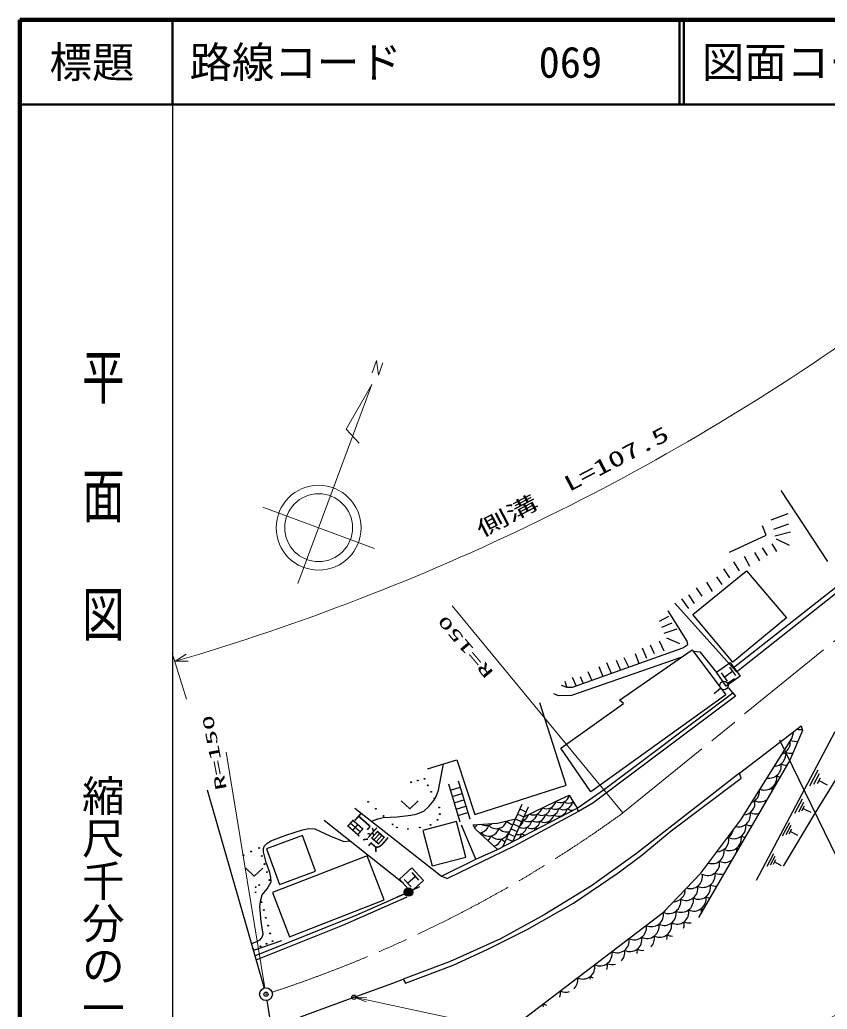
# Model space of a CAD drawing. Units: millimetres, scale not verified. Extents: x 40000 to 680000, y 20000 to 380000.
# Drawn here: x 40000 to 135144, y 263338 to 380000 of the extents above; entities that cross this region are included whole.
import ezdxf
from ezdxf.enums import TextEntityAlignment as Align

# ---------------------------------------------------------------- set-up
doc = ezdxf.new("R2010")
doc.units = ezdxf.units.MM
doc.header["$LTSCALE"] = 1000
doc.header["$PDMODE"] = 32
doc.header["$PDSIZE"] = 500
doc.linetypes.add('CHAIN', pattern=[18.5, 12, -1.5, 3.5, -1.5])
for name, color, linetype, lineweight in [('M-BGD', 7, 'Continuous', 25), ('M-BGD-HTXT', 7, 'Continuous', 13), ('M-BMK', 2, 'CHAIN', 13), ('M-BMK-SRVR', 3, 'Continuous', 25), ('M-STR-HTXT', 7, 'Continuous', 13), ('M-STR-STRC', 7, 'Continuous', 25), ('M-TTL', 2, 'Continuous', 140), ('M-TTL-BAND', 7, 'Continuous', 25), ('M-TTL-LINE', 7, 'Continuous', 50)]:
    doc.layers.add(name, color=color, linetype=linetype, lineweight=lineweight)
doc.layers.add('M-OTRS', color=6, linetype='Continuous')
doc.layers.add('M-TTL-TXT', color=7, linetype='Continuous')
doc.styles.add('@ＭＳ ゴシック', font='')
doc.styles.add('ＭＳ ゴシック', font='')
doc.styles.get('@ＭＳ ゴシック').set_extended_font_data('@MS Gothic')
doc.styles.get('ＭＳ ゴシック').set_extended_font_data('MS Gothic')

# ---------------------------------------------------------------- blocks, each defined once
blk = doc.blocks.new('open_arrow')
at = {"color": 0, "linetype": 'Continuous', "lineweight": -2}
blk.add_lwpolyline([(7.5, 1.25), (0, 0), (7.5, -1.25)], dxfattribs=at)

msp = doc.modelspace()

# ---------------------------------------------------------------- linework, layer by layer
at = {"layer": 'M-BGD'}
for p, q in [((129671, 324482), (135162, 316130)), ((124441, 303108), (148651, 322305)), ((147151, 321744), (124048, 303548)), ((128523, 321057), (130559, 321797)), ((127958, 319247), (127506, 320332)), ((128846, 319923), (130628, 320570)), ((123619, 317216), (127958, 319247)), ((128979, 319149), (130807, 319634)), ((129118, 318802), (130644, 318061)), ((127498, 317750), (128053, 316848)), ((128632, 318223), (129163, 317298)), ((125369, 316757), (125993, 315576)), ((126573, 317172), (127174, 316201)), ((119323, 309890), (125651, 315027)), ((122921, 315245), (123624, 314208)), ((124106, 316077), (124753, 315040)), ((125651, 315027), (130337, 309490)), ((122088, 314312), (122739, 313408)), ((119720, 313020), (120356, 312057)), ((120903, 313676), (121569, 312609)), ((117972, 311732), (118801, 310592)), ((118787, 312206), (119482, 311184)), ((117186, 311222), (124048, 303548)), ((115367, 309108), (116466, 309685)), ((118653, 306744), (116395, 310319)), ((124009, 304240), (119323, 309890)), ((130337, 309490), (124009, 304240)), ((115656, 308384), (116870, 308904)), ((115929, 307689), (117465, 308206)), ((116206, 307115), (117723, 306448)), ((105136, 301303), (118144, 305953)), ((110680, 299784), (119229, 305712)), ((113338, 305945), (113855, 304746)), ((114300, 306300), (114759, 305278)), ((115358, 306763), (115894, 305578)), ((118144, 305953), (118709, 306349)), ((118709, 306349), (118653, 306744)), ((119229, 305712), (123203, 300424)), ((117909, 304808), (105022, 300343)), ((111776, 303677), (111231, 304779)), ((112497, 305299), (112948, 304096)), ((120221, 305446), (119367, 305529)), ((122127, 303034), (120221, 305446)), ((108223, 303733), (108714, 302583)), ((109716, 302941), (109172, 304179)), ((110282, 304479), (110777, 303320)), ((124048, 303548), (124441, 303108)), ((105565, 301457), (105145, 302462)), ((106048, 302578), (106371, 301745)), ((107411, 302117), (106973, 303132)), ((123394, 301775), (124235, 302317)), ((103780, 301530), (104458, 301304)), ((104458, 301304), (104266, 301977)), ((104458, 301304), (105136, 301303)), ((122591, 301182), (121825, 300538)), ((124016, 300644), (123551, 301232)), ((103497, 300287), (102933, 300514)), ((105022, 300343), (103497, 300287)), ((123203, 300424), (107309, 288966)), ((124332, 300237), (107512, 287638)), ((108897, 289299), (124016, 300644)), ((124016, 300644), (124332, 300237)), ((104400, 289736), (101262, 299459)), ((103763, 294108), (111132, 299377)), ((111132, 299377), (110680, 299784)), ((131223, 296084), (132091, 296734)), ((132091, 296734), (132230, 296215)), ((124797, 291181), (131223, 296084)), ((124975, 285661), (130957, 295261)), ((126797, 278550), (136076, 296066)), ((132230, 296215), (130750, 292701)), ((130957, 295261), (131223, 296084)), ((107309, 288966), (103763, 294108)), ((88030, 291666), (91489, 292723)), ((89342, 289162), (89948, 292252)), ((91489, 292723), (93605, 286298)), ((130750, 292701), (119986, 274147)), ((137369, 292444), (133772, 286559)), ((124797, 291181), (112655, 281710)), ((120552, 287254), (125014, 290567)), ((125014, 290567), (124797, 291181)), ((133080, 289688), (134063, 291545)), ((134203, 291090), (133534, 289828)), ((133988, 289968), (134342, 290636)), ((90511, 289929), (91869, 285447)), ((90738, 289182), (91887, 289530)), ((91660, 290277), (93018, 285794)), ((93605, 286298), (104400, 289736)), ((134165, 290302), (135131, 289790)), ((62087, 289219), (68803, 265831)), ((88800, 287955), (89061, 288409)), ((88800, 287955), (89061, 288409)), ((88800, 287955), (89061, 288409)), ((89061, 288409), (89342, 289162)), ((89061, 288409), (89342, 289162)), ((89061, 288409), (89342, 289162)), ((90964, 288435), (92113, 288783)), ((103146, 287839), (104737, 288562)), ((104737, 288562), (105675, 287051)), ((105675, 287051), (108897, 289299)), ((79484, 287031), (89706, 279042)), ((84955, 287915), (85955, 286954)), ((85955, 286954), (86956, 287914)), ((87626, 286700), (88210, 287244)), ((87626, 286700), (88210, 287244)), ((88210, 287244), (88800, 287955)), ((88210, 287244), (88800, 287955)), ((91190, 287688), (92339, 288036)), ((91416, 286941), (92565, 287289)), ((96291, 282189), (105675, 287051)), ((96947, 282554), (99210, 287515)), ((98084, 283117), (99938, 287183)), ((99408, 286021), (103146, 287839)), ((105840, 286664), (105675, 287051)), ((107512, 287638), (105840, 286664)), ((116753, 284374), (120552, 287254)), ((131343, 286461), (132233, 288141)), ((132359, 287730), (131754, 286588)), ((132165, 286714), (132486, 287319)), ((132326, 287017), (133199, 286554)), ((82186, 285786), (82833, 285928)), ((82186, 285786), (82833, 285928)), ((82186, 285786), (82833, 285928)), ((82186, 285786), (82833, 285928)), ((82186, 285786), (82833, 285928)), ((82186, 285786), (82833, 285928)), ((82186, 285786), (82833, 285928)), ((82833, 285928), (84488, 286007)), ((82833, 285928), (84488, 286007)), ((82833, 285928), (84488, 286007)), ((82833, 285928), (84488, 286007)), ((82833, 285928), (84488, 286007)), ((84488, 286007), (86091, 286200)), ((84488, 286007), (86091, 286200)), ((84488, 286007), (86091, 286200)), ((84488, 286007), (86091, 286200)), ((84488, 286007), (86091, 286200)), ((86091, 286200), (86696, 286342)), ((86091, 286200), (86696, 286342)), ((86091, 286200), (86696, 286342)), ((86696, 286342), (87626, 286700)), ((86696, 286342), (87626, 286700)), ((86696, 286342), (87626, 286700)), ((91642, 286194), (92791, 286542)), ((105840, 286664), (98242, 282582)), ((98680, 286353), (99408, 286021)), ((98945, 286934), (99673, 286602)), ((133772, 286559), (129953, 280194)), ((75865, 285621), (85217, 278204)), ((81435, 285506), (82246, 285804)), ((81435, 285506), (82186, 285786)), ((81435, 285506), (82186, 285786)), ((81435, 285506), (82186, 285786)), ((81435, 285506), (82186, 285786)), ((81435, 285506), (82186, 285786)), ((81435, 285506), (82186, 285786)), ((81435, 285506), (82186, 285786)), ((91471, 285467), (87494, 284420)), ((92575, 281271), (91471, 285467)), ((93757, 281023), (92064, 285034)), ((93416, 285097), (96308, 285276)), ((93705, 284555), (93416, 285097)), ((96308, 285276), (98415, 285773)), ((98150, 285192), (98878, 284860)), ((98415, 285773), (99143, 285440)), ((120234, 279364), (124975, 285661)), ((129885, 283778), (130728, 285369)), ((130848, 284980), (130275, 283898)), ((73304, 283821), (69056, 282241)), ((69581, 283187), (71331, 283860)), ((69581, 283187), (71331, 283860)), ((69581, 283187), (71331, 283860)), ((69581, 283187), (71331, 283860)), ((69581, 283187), (71331, 283860)), ((69581, 283187), (71331, 283860)), ((71331, 283860), (73329, 284490)), ((71331, 283860), (73329, 284490)), ((71331, 283860), (73329, 284490)), ((71331, 283860), (73329, 284490)), ((71331, 283860), (73329, 284490)), ((71331, 283860), (73329, 284490)), ((74862, 279632), (73304, 283821)), ((73329, 284490), (74067, 284634)), ((73329, 284490), (74067, 284634)), ((73329, 284490), (74067, 284634)), ((73329, 284490), (74067, 284634)), ((74067, 284634), (74756, 284625)), ((74067, 284634), (74756, 284625)), ((74067, 284634), (74756, 284625)), ((74067, 284634), (74756, 284625)), ((74756, 284625), (76516, 283768)), ((74756, 284625), (76516, 283768)), ((76516, 283768), (78185, 283126)), ((76516, 283768), (78185, 283126)), ((87494, 284420), (88599, 280225)), ((96291, 282189), (93705, 284555)), ((97620, 284030), (98348, 283698)), ((97885, 284611), (98613, 284279)), ((113282, 281520), (116753, 284374)), ((130664, 284018), (130968, 284590)), ((130816, 284304), (131643, 283866)), ((68706, 282295), (68822, 282588)), ((68706, 282295), (68822, 282588)), ((68706, 282295), (68822, 282588)), ((68706, 282295), (68822, 282588)), ((68822, 282588), (69097, 282890)), ((68822, 282588), (69097, 282890)), ((68822, 282588), (69097, 282890)), ((69097, 282890), (69581, 283187)), ((69097, 282890), (69581, 283187)), ((69097, 282890), (69581, 283187)), ((78185, 283126), (78950, 283174)), ((98242, 282582), (90400, 278741)), ((97355, 283449), (98084, 283117)), ((68702, 281893), (68706, 282295)), ((68702, 281893), (68706, 282295)), ((68702, 281893), (68706, 282295)), ((68702, 281893), (68706, 282295)), ((69046, 280630), (68702, 281893)), ((69046, 280630), (68702, 281893)), ((69046, 280630), (68702, 281893)), ((69046, 280630), (68702, 281893)), ((69046, 280630), (68702, 281893)), ((69056, 282241), (70614, 278052)), ((80927, 281424), (69765, 277091)), ((82946, 276223), (80927, 281424)), ((88599, 280225), (92575, 281271)), ((93757, 281023), (96291, 282189)), ((112655, 281710), (107369, 277896)), ((110497, 279423), (113282, 281520)), ((128073, 280214), (128869, 281717)), ((128982, 281349), (128441, 280327)), ((69469, 279462), (69046, 280630)), ((69469, 279462), (69046, 280630)), ((69469, 279462), (69046, 280630)), ((69469, 279462), (69046, 280630)), ((69469, 279462), (69046, 280630)), ((89706, 279042), (93757, 281023)), ((128809, 280440), (129095, 280981)), ((128952, 280711), (129734, 280297)), ((66633, 279969), (67633, 279008)), ((67633, 279008), (68633, 279968)), ((69469, 279462), (69453, 279512)), ((69598, 278875), (69469, 279462)), ((69598, 278875), (69469, 279462)), ((69598, 278875), (69469, 279462)), ((69598, 278875), (69469, 279462)), ((69598, 278875), (69469, 279462)), ((69598, 278875), (69469, 279462)), ((69598, 278875), (69469, 279462)), ((69610, 278376), (69598, 278875)), ((69610, 278376), (69598, 278875)), ((69610, 278376), (69598, 278875)), ((69610, 278376), (69598, 278875)), ((69610, 278376), (69598, 278875)), ((69610, 278376), (69598, 278875)), ((69610, 278376), (69598, 278875)), ((69610, 278376), (69598, 278875)), ((70614, 278052), (74862, 279632)), ((89706, 279042), (90400, 278741)), ((105240, 275846), (110497, 279423)), ((115840, 274762), (120234, 279364)), ((69141, 277523), (69610, 278376)), ((86248, 277376), (87146, 277817)), ((107369, 277896), (101776, 274454)), ((68400, 276242), (68580, 276840)), ((68400, 276242), (68580, 276840)), ((68400, 276242), (68580, 276840)), ((68400, 276242), (68580, 276840)), ((68580, 276840), (69141, 277523)), ((69765, 277091), (71783, 271890)), ((78052, 273244), (85643, 276594)), ((79625, 274432), (85274, 276901)), ((85343, 276948), (84433, 276534)), ((68302, 275461), (68404, 276258)), ((68302, 275461), (68400, 276242)), ((68302, 275461), (68400, 276242)), ((68302, 275461), (68400, 276242)), ((68302, 275461), (68400, 276242)), ((68444, 273685), (68302, 275461)), ((68444, 273685), (68302, 275461)), ((68444, 273685), (68302, 275461)), ((68444, 273685), (68302, 275461)), ((68444, 273685), (68302, 275461)), ((71783, 271890), (82946, 276223)), ((99802, 272738), (105240, 275846)), ((67715, 269619), (79625, 274432)), ((101776, 274454), (96635, 271656)), ((99646, 262413), (115840, 274762)), ((67846, 269163), (78052, 273244)), ((68664, 272194), (68444, 273685)), ((68664, 272194), (68444, 273685)), ((68664, 272194), (68444, 273685)), ((68664, 272194), (68444, 273685)), ((68664, 272194), (68444, 273685)), ((68580, 271815), (68664, 272194)), ((68580, 271815), (68664, 272194)), ((68580, 271815), (68664, 272194)), ((68580, 271815), (68664, 272194)), ((68580, 271815), (68664, 272194)), ((68580, 271815), (68664, 272194)), ((95088, 270389), (99802, 272738)), ((67297, 271077), (67873, 271266)), ((67297, 271077), (67873, 271266)), ((67297, 271077), (67873, 271266)), ((67297, 271077), (67873, 271266)), ((67297, 271077), (67873, 271266)), ((67297, 271077), (67873, 271266)), ((67297, 271077), (67873, 271266)), ((70836, 271400), (67534, 270251)), ((67873, 271266), (68327, 271526)), ((67873, 271266), (68327, 271526)), ((67873, 271266), (68327, 271526)), ((67873, 271266), (68327, 271526)), ((67873, 271266), (68327, 271526)), ((67873, 271266), (68327, 271526)), ((67873, 271266), (68327, 271526)), ((68327, 271526), (68580, 271815)), ((68327, 271526), (68580, 271815)), ((68327, 271526), (68580, 271815)), ((68327, 271526), (68580, 271815)), ((68327, 271526), (68580, 271815)), ((68327, 271526), (68580, 271815)), ((68327, 271526), (68580, 271815)), ((96635, 271656), (90720, 268956)), ((91075, 268548), (95088, 270389)), ((85432, 266404), (91075, 268548)), ((90720, 268956), (87048, 267602)), ((87048, 267602), (85179, 266874)), ((78299, 264354), (83939, 266412)), ((83939, 266412), (85179, 266874)), ((85179, 266874), (85432, 266404)), ((69130, 264370), (72852, 240313)), ((73091, 262452), (78299, 264354))]:
    msp.add_line(p, q, dxfattribs=at)
for centre, radius in [((122973, 301504), 500), ((87688, 290503), 50), ((86107, 290097), 50), ((86898, 290300), 50), ((88080, 289734), 50), ((88471, 288966), 50), ((88862, 288198), 50), ((81045, 287794), 50), ((81949, 286958), 50), ((89404, 287113), 50), ((82852, 286122), 50), ((89494, 286345), 50), ((83936, 285127), 50), ((84433, 284766), 50), ((87144, 284764), 50), ((88409, 285080), 50), ((89223, 285667), 50), ((85743, 284584), 50), ((68203, 282346), 50), ((66352, 281508), 50), ((67278, 281927), 50), ((68513, 281400), 50), ((68822, 280455), 50), ((69131, 279510), 50), ((67792, 277727), 50), ((68197, 277987), 50), ((69440, 278565), 50), ((85799, 277156), 500), ((67792, 277119), 50), ((85799, 277156), 440), ((85799, 277156), 380), ((85799, 277156), 320), ((85799, 277156), 260), ((85799, 277156), 200), ((85799, 277156), 140), ((85799, 277156), 80), ((85799, 277156), 20), ((68485, 275951), 50), ((68743, 275033), 50), ((69000, 274114), 50), ((69258, 273196), 50), ((69515, 272278), 50), ((68356, 270753), 50), ((69064, 271056), 50), ((69773, 271359), 50), ((67488, 270435), 50)]:
    msp.add_circle(centre, radius, dxfattribs=at)
for centre, radius, start, end in [((131935, 297736), 1422, 255.81651, 280.62042), ((129376, 294794), 1422, 288.40977, 7.73821), ((131400, 296338), 1422, 245.88699, 281.98876), ((128841, 293396), 1422, 272.76852, 10.80336), ((130865, 294940), 1422, 243.85397, 279.58262), ((128307, 291999), 1422, 259.70352, 10.80336), ((130331, 293542), 1422, 243.85397, 273.36044), ((127772, 290601), 1422, 247.74592, 10.80336), ((129796, 292144), 1422, 243.85397, 262.44221), ((127237, 289203), 1422, 355.45775, 10.80336), ((129261, 290747), 1422, 243.85397, 252.33781), ((103688, 288758), 1067, 239.43708, 349.40258), ((125748, 289057), 1422, 291.3825, 4.76548), ((100507, 287313), 1067, 245.62284, 346.24775), ((101490, 287260), 1067, 239.43708, 349.40258), ((102098, 288035), 1067, 242.46801, 349.40258), ((102473, 287208), 1067, 239.43708, 349.40258), ((103081, 287983), 1067, 239.43708, 349.40258), ((104064, 287930), 1067, 239.43708, 349.40258), ((104672, 288705), 1067, 239.43708, 300.73901), ((105655, 288652), 1067, 239.43708, 250.91473), ((125213, 287659), 1422, 275.03469, 10.80336), ((127237, 289203), 1422, 243.85397, 304.30061), ((98916, 286591), 1067, 285.36662, 342.94149), ((99899, 286538), 1067, 239.43708, 349.40258), ((100883, 286485), 1067, 239.43708, 349.40258), ((101866, 286433), 1067, 239.43708, 349.40258), ((103457, 287155), 1067, 239.43708, 349.40258), ((105048, 287877), 1067, 239.43708, 280.82516), ((124678, 286262), 1422, 257.91542, 10.80336), ((126702, 287805), 1422, 243.85397, 287.10443), ((92863, 285738), 1239, 306.72183, 330.59336), ((94062, 285366), 1239, 274.84306, 344.17523), ((95262, 284994), 1239, 222.32481, 344.17523), ((94970, 286234), 1239, 240.53274, 306.57168), ((96170, 285862), 1239, 222.32481, 344.17523), ((97369, 285491), 1239, 222.32481, 287.83674), ((98277, 286358), 1239, 222.32481, 262.7984), ((98684, 284988), 1067, 257.91287, 349.40258), ((99292, 285763), 1067, 245.4017, 349.40258), ((98309, 285816), 1067, 304.56347, 349.40258), ((100275, 285710), 1067, 239.43708, 349.40258), ((99668, 284935), 1067, 331.28382, 349.40258), ((101259, 285658), 1067, 239.43708, 255.56536), ((101259, 285658), 1067, 339.21756, 349.40258), ((102849, 286380), 1067, 239.43708, 248.71101), ((124143, 284864), 1422, 243.85397, 10.80336), ((126168, 286407), 1422, 243.85397, 274.35542), ((93154, 284498), 1239, 337.02822, 344.17523), ((94354, 284127), 1239, 311.88336, 344.17523), ((96461, 284623), 1239, 222.32481, 344.17523), ((98077, 284213), 1067, 321.1856, 349.40258), ((99668, 284935), 1067, 239.43708, 263.4991), ((122119, 283320), 1422, 270.90794, 10.80336), ((123609, 283466), 1422, 243.85397, 10.80336), ((122654, 284718), 1422, 297.83334, 348.20584), ((125633, 285010), 1422, 243.85397, 263.33862), ((95554, 283755), 1239, 285.47993, 344.17523), ((97661, 284251), 1239, 222.32481, 248.00845), ((123074, 282068), 1422, 353.47467, 10.80336), ((125098, 283612), 1422, 243.85397, 253.18418), ((96753, 283383), 1239, 243.13575, 250.47422), ((121585, 281922), 1422, 251.88345, 10.80336), ((121050, 280524), 1422, 243.85397, 10.80336), ((123074, 282068), 1422, 243.85397, 306.28369), ((119026, 278981), 1422, 251.67739, 10.80336), ((120515, 279127), 1422, 243.85397, 10.80336), ((122539, 280670), 1422, 243.85397, 288.33369), ((118491, 277583), 1422, 243.85397, 10.80336), ((119980, 277729), 1422, 243.85397, 10.80336), ((122005, 279272), 1422, 243.85397, 275.36241), ((117001, 277437), 1422, 271.39199, 1.25264), ((119446, 276331), 1422, 243.85397, 10.80336), ((121470, 277875), 1422, 243.85397, 264.24115), ((116467, 276039), 1422, 243.85397, 10.80336), ((117956, 276185), 1422, 243.85397, 10.80336), ((114443, 274496), 1422, 243.85397, 10.80336), ((115932, 274642), 1422, 243.85397, 10.80336), ((114977, 275894), 1422, 307.32867, 325.31597), ((117422, 274787), 1422, 243.85397, 10.80336), ((118911, 274933), 1422, 351.32019, 10.80336), ((120935, 276477), 1422, 243.85397, 254.03353), ((112418, 272952), 1422, 243.85397, 10.80336), ((113908, 273098), 1422, 243.85397, 10.80336), ((115397, 273244), 1422, 243.85397, 10.80336), ((116887, 273390), 1422, 340.07073, 10.80336), ((118911, 274933), 1422, 243.85397, 277.69284), ((113373, 271700), 1422, 314.14546, 10.80336), ((114863, 271846), 1422, 348.70153, 10.80336), ((116887, 273390), 1422, 243.85397, 270.32302), ((110394, 271409), 1422, 243.85397, 10.80336), ((111884, 271554), 1422, 243.85397, 10.80336), ((108370, 269865), 1422, 243.85397, 10.80336), ((109859, 270011), 1422, 316.41954, 10.80336), ((111349, 270157), 1422, 350.58127, 10.80336), ((113373, 271700), 1422, 243.85397, 276.09585), ((106346, 268321), 1422, 243.85397, 10.80336), ((107835, 268467), 1422, 342.05713, 10.80336), ((109859, 270011), 1422, 243.85397, 284.5323), ((105811, 266923), 1422, 358.16597, 10.80336), ((107835, 268467), 1422, 243.85397, 258.89471), ((104322, 266778), 1422, 312.73587, 10.80336), ((102297, 265234), 1422, 340.68643, 10.80336), ((104322, 266778), 1422, 243.85397, 288.21598), ((100273, 263690), 1422, 357.09787, 10.80336), ((102297, 265234), 1422, 243.85397, 260.26541)]:
    msp.add_arc(centre, radius, start, end, dxfattribs=at)
at = {"layer": 'M-BGD-HTXT'}
for p, q in [((81513, 338370), (82049, 339818)), ((82049, 339818), (82262, 338087)), ((82262, 338087), (82793, 339544)), ((81470, 336997), (72783, 313543)), ((81470, 336997), (78447, 331716)), ((78447, 331716), (79976, 330083)), ((81783, 317678), (68648, 322542))]:
    msp.add_line(p, q, dxfattribs=at)
for radius in [5002, 4002]:
    msp.add_circle((75215, 320110), radius, dxfattribs=at)
at = {"layer": 'M-BMK'}
msp.add_line((111063, 286475), (150918, 318883), dxfattribs=at)
msp.add_arc((22907, 407922), 150069, 288.18002, 305.97525, dxfattribs=at)
at = {"layer": 'M-BMK-SRVR'}
for centre, radius in [((69015, 265111), 750), ((79376, 264747), 7.2)]:
    msp.add_circle(centre, radius, dxfattribs=at)
at = {"layer": 'M-OTRS'}
for p in [(69015, 265111), (79376, 264747)]:
    msp.add_point(p, dxfattribs=at)
at = {"layer": 'M-STR-HTXT'}
for p, q in [((111063, 286475), (90955, 310892)), ((59635, 299889), (57965, 305303)), ((58298, 304360), (59612, 305197)), ((59856, 304393), (58298, 304360)), ((68893, 265852), (64302, 293628))]:
    msp.add_line(p, q, dxfattribs=at)
msp.add_lwpolyline([(79383, 264750), (101826, 259941), (115166, 259941)], dxfattribs=at)
for centre, radius, start, end in [((-18087, 565874), 272442, 286.2824, 305.55369), ((-6631, 520900), 295076, 290.08645, 299.99342)]:
    msp.add_arc(centre, radius, start, end, dxfattribs=at)
at = {"layer": 'M-STR-STRC'}
for p, q in [((122090, 303080), (123725, 304233)), ((123629, 303675), (124321, 302694)), ((123725, 304233), (124878, 302598)), ((123243, 301445), (122090, 303080)), ((122648, 302983), (123339, 302002)), ((122993, 302493), (123975, 303185)), ((124878, 302598), (123243, 301445)), ((129521, 295109), (147997, 257049)), ((84733, 278664), (86214, 280010)), ((86214, 280010), (87559, 278529)), ((85702, 278193), (86590, 279000)), ((86187, 279444), (86994, 278556)), ((86078, 277183), (84733, 278664)), ((85298, 278637), (86105, 277749)), ((87559, 278529), (86078, 277183))]:
    msp.add_line(p, q, dxfattribs=at)
at = {"layer": 'M-TTL'}
for p, q in [((40000, 380000), (40000, 20000)), ((680000, 380000), (40000, 380000))]:
    msp.add_line(p, q, dxfattribs=at)
at = {"layer": 'M-TTL-BAND'}
msp.add_line((58000, 370000), (58000, 20000), dxfattribs=at)
at = {"layer": 'M-TTL-LINE'}
for p, q in [((58000, 380000), (58000, 370000)), ((117750, 380000), (117750, 370000)), ((118250, 380000), (118250, 370000)), ((40000, 370000), (680000, 370000))]:
    msp.add_line(p, q, dxfattribs=at)

# ---------------------------------------------------------------- block references
at = {"layer": 'M-STR-HTXT', "xscale": 200, "yscale": 200, "rotation": 347.9}
msp.add_blockref('open_arrow', (79383, 264750), dxfattribs=at)

# ---------------------------------------------------------------- texts
at = {"layer": 'M-BGD', "style": '@ＭＳ ゴシック'}
msp.add_text('町道', height=1834, rotation=318.576, dxfattribs=at).set_placement((78093, 284756), align=Align.BOTTOM_LEFT)
at = {"layer": 'M-STR-HTXT', "style": 'ＭＳ ゴシック'}
for s, height, rotation, width, p in [('側溝\u3000L=107.5', 1833, 27.576, 1.55, (94674, 318433)), ('R=150', 1320, 130.276, 2, (96214, 303310)), ('R=150', 1320, 100.776, 2, (64794, 289371))]:
    msp.add_text(s, height=height, rotation=rotation, dxfattribs=dict(at, width=width)).set_placement(p, align=Align.BOTTOM_LEFT)
at = {"layer": 'M-TTL-BAND', "style": '@ＭＳ ゴシック', "width": 1.4}
msp.add_text('平  面  図', height=3666, rotation=270, dxfattribs=at).set_placement((49777, 306475), align=Align.MIDDLE_RIGHT)
at = {"layer": 'M-TTL-BAND', "style": '@ＭＳ ゴシック'}
msp.add_text('縮尺千分の一', height=3666, rotation=270, dxfattribs=at).set_placement((49777, 261030), align=Align.MIDDLE_RIGHT)
at = {"layer": 'M-TTL-TXT', "style": 'ＭＳ ゴシック'}
msp.add_text('標題', height=3666, dxfattribs=at).set_placement((48500, 375000), align=Align.MIDDLE_CENTER)
for s, p in [('路線コード', (60000, 375000)), ('図面コード', (120380, 375000)), ('069', (101142, 375000))]:
    msp.add_text(s, height=3666, dxfattribs=at).set_placement(p, align=Align.MIDDLE_LEFT)

doc.saveas('drawing.dxf')
